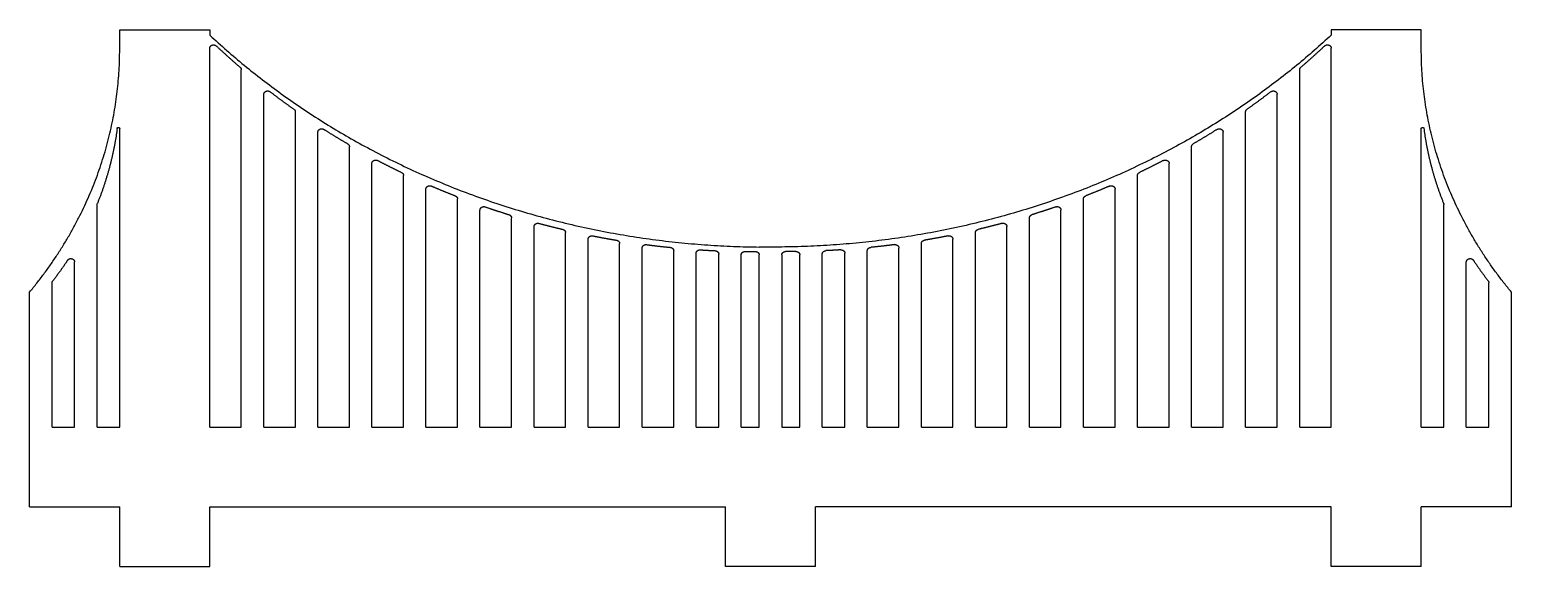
# Model space of a CAD drawing. Extents: x -16.1 to 16.8, y -5.1 to 6.8.
import ezdxf

# ---------------------------------------------------------------- set-up
doc = ezdxf.new("R2010")
doc.units = 0
doc.header["$MEASUREMENT"] = 0
doc.layers.add('VISIBLE', color=7, linetype='CONTINUOUS')

msp = doc.modelspace()

# ---------------------------------------------------------------- linework, layer by layer
at = {"layer": 'VISIBLE'}
for p, q in [((-14.077, 6.788), (-12.079, 6.788)), ((-14.077, 6.348), (-14.077, 6.788)), ((-12.079, 6.788), (-12.079, 6.668)), ((14.794, 6.788), (12.796, 6.788)), ((12.796, 6.788), (12.796, 6.668)), ((14.794, 6.348), (14.794, 6.788)), ((-12.079, -2.023), (-12.079, 6.376)), ((12.796, -2.023), (12.796, 6.376)), ((-11.379, -2.023), (-11.379, 5.9)), ((12.097, -2.023), (12.097, 5.9)), ((-10.88, -2.023), (-10.88, 5.355)), ((11.597, -2.023), (11.597, 5.355)), ((-10.181, -2.023), (-10.181, 4.965)), ((10.898, -2.023), (10.898, 4.965)), ((-14.077, -2.023), (-14.077, 4.598)), ((-9.681, -2.023), (-9.681, 4.517)), ((10.398, -2.023), (10.398, 4.517)), ((14.794, -2.023), (14.794, 4.598)), ((-8.982, -2.023), (-8.982, 4.195)), ((9.699, -2.023), (9.699, 4.195)), ((-8.482, -2.023), (-8.482, 3.825)), ((9.2, -2.023), (9.2, 3.825)), ((-7.783, -2.023), (-7.783, 3.559)), ((8.5, -2.023), (8.5, 3.559)), ((-7.284, -2.023), (-7.284, 3.254)), ((-6.584, -2.023), (-6.584, 3.037)), ((7.302, -2.023), (7.302, 3.037)), ((8.001, -2.023), (8.001, 3.254)), ((-14.576, -2.023), (-14.576, 2.913)), ((-6.085, -2.023), (-6.085, 2.791)), ((6.802, -2.023), (6.802, 2.791)), ((15.293, -2.023), (15.293, 2.913)), ((-5.385, -2.023), (-5.385, 2.617)), ((-4.886, -2.023), (-4.886, 2.423)), ((5.603, -2.023), (5.603, 2.423)), ((6.103, -2.023), (6.103, 2.617)), ((-4.187, -2.023), (-4.187, 2.29)), ((-3.687, -2.023), (-3.687, 2.144)), ((-2.988, -2.023), (-2.988, 2.048)), ((3.705, -2.023), (3.705, 2.048)), ((4.405, -2.023), (4.405, 2.144)), ((4.904, -2.023), (4.904, 2.29)), ((-2.488, -2.023), (-2.488, 1.949)), ((-1.789, -2.023), (-1.789, 1.888)), ((-1.29, -2.023), (-1.29, 1.833)), ((-0.79, -2.023), (-0.79, 1.815)), ((-0.291, -2.023), (-0.291, 1.797)), ((0.608, 1.971), (0.109, 1.971)), ((0.109, -2.023), (0.109, 1.796)), ((0.608, 1.796), (0.608, -2.023)), ((1.008, -2.023), (1.008, 1.797)), ((1.507, -2.023), (1.507, 1.815)), ((2.007, -2.023), (2.007, 1.833)), ((2.506, -2.023), (2.506, 1.888)), ((3.206, -2.023), (3.206, 1.949)), ((-15.076, -2.023), (-15.076, 1.639)), ((15.793, -2.023), (15.793, 1.639)), ((-15.575, -2.023), (-15.575, 1.178)), ((16.292, -2.023), (16.292, 1.178)), ((-16.075, -3.785), (-16.075, 0.973)), ((16.792, -3.785), (16.792, 0.973)), ((-15.575, -2.023), (-15.076, -2.023)), ((-14.576, -2.023), (-14.077, -2.023)), ((-12.079, -2.023), (-11.379, -2.023)), ((-10.88, -2.023), (-10.181, -2.023)), ((-9.681, -2.023), (-8.982, -2.023)), ((-8.482, -2.023), (-7.783, -2.023)), ((-7.284, -2.023), (-6.584, -2.023)), ((-6.085, -2.023), (-5.385, -2.023)), ((-4.886, -2.023), (-4.187, -2.023)), ((-3.687, -2.023), (-2.988, -2.023)), ((-2.488, -2.023), (-1.789, -2.023)), ((-1.29, -2.023), (-0.79, -2.023)), ((-0.291, -2.023), (0.109, -2.023)), ((0.608, -2.023), (1.008, -2.023)), ((1.507, -2.023), (2.007, -2.023)), ((2.506, -2.023), (3.206, -2.023)), ((3.705, -2.023), (4.405, -2.023)), ((4.904, -2.023), (5.603, -2.023)), ((6.103, -2.023), (6.802, -2.023)), ((7.302, -2.023), (8.001, -2.023)), ((8.5, -2.023), (9.2, -2.023)), ((9.699, -2.023), (10.398, -2.023)), ((10.898, -2.023), (11.597, -2.023)), ((12.097, -2.023), (12.796, -2.023)), ((14.794, -2.023), (15.293, -2.023)), ((15.793, -2.023), (16.292, -2.023)), ((-16.075, -3.785), (-14.077, -3.785)), ((-14.077, -5.107), (-14.077, -3.785)), ((-12.079, -5.107), (-12.079, -3.785)), ((-12.079, -3.785), (-0.64, -3.785)), ((-0.64, -5.107), (-0.64, -3.785)), ((1.358, -5.107), (1.358, -3.785)), ((12.796, -3.785), (1.358, -3.785)), ((12.796, -5.107), (12.796, -3.785)), ((14.794, -5.107), (14.794, -3.785)), ((16.792, -3.785), (14.794, -3.785)), ((-14.077, -5.107), (-12.079, -5.107)), ((1.358, -5.107), (-0.64, -5.107)), ((14.794, -5.107), (12.796, -5.107))]:
    msp.add_line(p, q, dxfattribs=at)
for points, weights in [([(-12.079, 6.668), (-8.86, 3.67), (-4.571, 2.017), (0.109, 1.971)], [1, 0.947183372916, 0.947183372916, 1]), ([(12.796, 6.668), (9.578, 3.67), (5.289, 2.017), (0.608, 1.971)], [1, 0.947183372916, 0.947183372916, 1]), ([(-16.075, 0.973), (-14.765, 2.545), (-14.077, 4.398), (-14.077, 6.348)], [1, 0.966819693982, 0.966819693982, 1]), ([(-12.079, 6.376), (-12.079, 6.457), (-11.994, 6.486), (-11.932, 6.427)], [1, 0.578159185473, 0.578159185473, 1]), ([(-11.932, 6.427), (-11.76, 6.266), (-11.585, 6.108), (-11.405, 5.954)], [1, 0.999822600901, 0.999822600901, 1]), ([(12.649, 6.427), (12.477, 6.266), (12.302, 6.108), (12.122, 5.954)], [1, 0.999822600901, 0.999822600901, 1]), ([(12.649, 6.427), (12.711, 6.486), (12.796, 6.457), (12.796, 6.376)], [1, 0.578159185473, 0.578159185473, 1]), ([(16.792, 0.973), (15.483, 2.545), (14.794, 4.398), (14.794, 6.348)], [1, 0.966819693982, 0.966819693982, 1]), ([(-11.405, 5.954), (-11.388, 5.939), (-11.379, 5.92), (-11.379, 5.9)], [1, 0.947605186778, 0.947605186778, 1]), ([(12.097, 5.9), (12.097, 5.92), (12.106, 5.939), (12.122, 5.954)], [1, 0.947605186778, 0.947605186778, 1]), ([(-10.88, 5.355), (-10.88, 5.43), (-10.803, 5.461), (-10.739, 5.412)], [1, 0.609362360815, 0.609362360815, 1]), ([(-10.739, 5.412), (-10.567, 5.279), (-10.391, 5.15), (-10.212, 5.024)], [1, 0.999852483749, 0.999852483749, 1]), ([(11.456, 5.412), (11.284, 5.279), (11.108, 5.15), (10.93, 5.024)], [1, 0.999852483749, 0.999852483749, 1]), ([(11.456, 5.412), (11.52, 5.461), (11.597, 5.43), (11.597, 5.355)], [1, 0.609362360815, 0.609362360815, 1]), ([(-10.212, 5.024), (-10.192, 5.009), (-10.181, 4.989), (-10.181, 4.965)], [1, 0.934230648852, 0.934230648852, 1]), ([(10.898, 4.965), (10.898, 4.989), (10.909, 5.009), (10.93, 5.024)], [1, 0.934230648852, 0.934230648852, 1]), ([(-14.133, 4.601), (-14.127, 4.645), (-14.077, 4.643), (-14.077, 4.598)], [1, 0.371646449762, 0.371646449762, 1]), ([(14.794, 4.598), (14.794, 4.643), (14.845, 4.645), (14.85, 4.601)], [1, 0.371646449762, 0.371646449762, 1]), ([(-14.133, 4.601), (-14.207, 4.033), (-14.354, 3.477), (-14.571, 2.939)], [1, 0.99572129839, 0.99572129839, 1]), ([(-9.681, 4.517), (-9.681, 4.587), (-9.611, 4.619), (-9.546, 4.578)], [1, 0.637379958293, 0.637379958293, 1]), ([(-9.546, 4.578), (-9.373, 4.468), (-9.198, 4.361), (-9.02, 4.258)], [1, 0.999871750629, 0.999871750629, 1]), ([(10.264, 4.578), (10.091, 4.468), (9.915, 4.361), (9.737, 4.258)], [1, 0.999871750629, 0.999871750629, 1]), ([(10.264, 4.578), (10.328, 4.619), (10.398, 4.587), (10.398, 4.517)], [1, 0.637379958293, 0.637379958293, 1]), ([(14.85, 4.601), (14.925, 4.033), (15.071, 3.477), (15.288, 2.939)], [1, 0.99572129839, 0.99572129839, 1]), ([(-9.02, 4.258), (-8.996, 4.243), (-8.982, 4.221), (-8.982, 4.195)], [1, 0.920551570158, 0.920551570158, 1]), ([(9.699, 4.195), (9.699, 4.221), (9.713, 4.243), (9.737, 4.258)], [1, 0.920551570158, 0.920551570158, 1]), ([(-8.482, 3.825), (-8.482, 3.89), (-8.418, 3.922), (-8.354, 3.889)], [1, 0.663025123171, 0.663025123171, 1]), ([(-8.354, 3.889), (-8.18, 3.798), (-8.005, 3.71), (-7.827, 3.625)], [1, 0.999884956306, 0.999884956306, 1]), ([(-7.827, 3.625), (-7.799, 3.611), (-7.783, 3.587), (-7.783, 3.559)], [1, 0.906546148545, 0.906546148545, 1]), ([(8.5, 3.559), (8.5, 3.587), (8.517, 3.611), (8.545, 3.625)], [1, 0.906546148545, 0.906546148545, 1]), ([(9.071, 3.889), (8.898, 3.798), (8.722, 3.71), (8.545, 3.625)], [1, 0.999884956306, 0.999884956306, 1]), ([(9.071, 3.889), (9.135, 3.922), (9.2, 3.89), (9.2, 3.825)], [1, 0.663025123171, 0.663025123171, 1]), ([(-7.284, 3.254), (-7.284, 3.316), (-7.224, 3.349), (-7.161, 3.322)], [1, 0.686814595104, 0.686814595104, 1]), ([(-7.161, 3.322), (-6.987, 3.247), (-6.812, 3.175), (-6.635, 3.106)], [1, 0.999894337687, 0.999894337687, 1]), ([(7.879, 3.322), (7.705, 3.247), (7.529, 3.175), (7.352, 3.106)], [1, 0.999894337687, 0.999894337687, 1]), ([(7.879, 3.322), (7.942, 3.349), (8.001, 3.316), (8.001, 3.254)], [1, 0.686814595104, 0.686814595104, 1]), ([(-6.635, 3.106), (-6.603, 3.093), (-6.584, 3.068), (-6.584, 3.037)], [1, 0.892189849253, 0.892189849253, 1]), ([(7.302, 3.037), (7.302, 3.068), (7.32, 3.093), (7.352, 3.106)], [1, 0.892189849253, 0.892189849253, 1]), ([(-14.576, 2.913), (-14.576, 2.922), (-14.574, 2.93), (-14.571, 2.939)], [1, 0.990292765353, 0.990292765353, 1]), ([(-6.085, 2.791), (-6.085, 2.849), (-6.03, 2.882), (-5.969, 2.861)], [1, 0.709100985693, 0.709100985693, 1]), ([(-5.969, 2.861), (-5.794, 2.8), (-5.619, 2.743), (-5.442, 2.688)], [1, 0.999901113852, 0.999901113852, 1]), ([(-5.442, 2.688), (-5.407, 2.677), (-5.385, 2.65), (-5.385, 2.617)], [1, 0.877454899943, 0.877454899943, 1]), ([(6.103, 2.617), (6.103, 2.65), (6.124, 2.677), (6.16, 2.688)], [1, 0.877454899943, 0.877454899943, 1]), ([(6.686, 2.861), (6.512, 2.8), (6.336, 2.743), (6.16, 2.688)], [1, 0.999901113852, 0.999901113852, 1]), ([(6.686, 2.861), (6.748, 2.882), (6.802, 2.849), (6.802, 2.791)], [1, 0.709100985693, 0.709100985693, 1]), ([(15.288, 2.939), (15.292, 2.93), (15.293, 2.922), (15.293, 2.913)], [1, 0.990292765353, 0.990292765353, 1]), ([(-4.886, 2.423), (-4.886, 2.478), (-4.836, 2.511), (-4.776, 2.495)], [1, 0.730137636104, 0.730137636104, 1]), ([(-4.776, 2.495), (-4.602, 2.448), (-4.426, 2.404), (-4.25, 2.362)], [1, 0.999905996984, 0.999905996984, 1]), ([(-4.25, 2.362), (-4.211, 2.353), (-4.187, 2.325), (-4.187, 2.29)], [1, 0.862309658997, 0.862309658997, 1]), ([(4.904, 2.29), (4.904, 2.325), (4.928, 2.353), (4.967, 2.362)], [1, 0.862309658997, 0.862309658997, 1]), ([(5.493, 2.495), (5.319, 2.448), (5.143, 2.404), (4.967, 2.362)], [1, 0.999905996984, 0.999905996984, 1]), ([(5.493, 2.495), (5.553, 2.511), (5.603, 2.478), (5.603, 2.423)], [1, 0.730137636104, 0.730137636104, 1]), ([(-3.687, 2.144), (-3.687, 2.196), (-3.641, 2.229), (-3.584, 2.218)], [1, 0.750113828119, 0.750113828119, 1]), ([(-3.584, 2.218), (-3.409, 2.183), (-3.233, 2.151), (-3.057, 2.122)], [1, 0.999909420926, 0.999909420926, 1]), ([(-3.057, 2.122), (-3.015, 2.115), (-2.988, 2.086), (-2.988, 2.048)], [1, 0.846717815934, 0.846717815934, 1]), ([(-2.488, 1.949), (-2.488, 1.998), (-2.446, 2.03), (-2.391, 2.023)], [1, 0.769175399879, 0.769175399879, 1]), ([(-2.391, 2.023), (-2.216, 2), (-2.04, 1.98), (-1.865, 1.963)], [1, 0.999911653065, 0.999911653065, 1]), ([(3.108, 2.023), (2.933, 2), (2.758, 1.98), (2.582, 1.963)], [1, 0.999911653065, 0.999911653065, 1]), ([(3.108, 2.023), (3.164, 2.03), (3.206, 1.998), (3.206, 1.949)], [1, 0.769175399879, 0.769175399879, 1]), ([(3.705, 2.048), (3.705, 2.086), (3.732, 2.115), (3.774, 2.122)], [1, 0.846717815934, 0.846717815934, 1]), ([(4.301, 2.218), (4.126, 2.183), (3.951, 2.151), (3.774, 2.122)], [1, 0.999909420926, 0.999909420926, 1]), ([(4.301, 2.218), (4.358, 2.229), (4.405, 2.196), (4.405, 2.144)], [1, 0.750113828119, 0.750113828119, 1]), ([(-15.234, 1.677), (-15.337, 1.521), (-15.445, 1.369), (-15.56, 1.22)], [1, 0.999573232554, 0.999573232554, 1]), ([(-15.234, 1.677), (-15.18, 1.759), (-15.076, 1.734), (-15.076, 1.639)], [1, 0.5067469578, 0.5067469578, 1]), ([(-1.865, 1.963), (-1.819, 1.958), (-1.789, 1.928), (-1.789, 1.888)], [1, 0.830637365932, 0.830637365932, 1]), ([(-1.29, 1.833), (-1.29, 1.88), (-1.251, 1.911), (-1.199, 1.908)], [1, 0.787437542857, 0.787437542857, 1]), ([(-1.199, 1.908), (-1.089, 1.901), (-0.98, 1.895), (-0.871, 1.89)], [1, 0.999966210038, 0.999966210038, 1]), ([(-0.871, 1.89), (-0.823, 1.888), (-0.79, 1.857), (-0.79, 1.815)], [1, 0.816828623615, 0.816828623615, 1]), ([(-0.291, 1.797), (-0.291, 1.841), (-0.255, 1.872), (-0.205, 1.872)], [1, 0.802112853174, 0.802112853174, 1]), ([(-0.205, 1.872), (-0.129, 1.871), (-0.052, 1.871), (0.024, 1.871)], [1, 0.999983659429, 0.999983659429, 1]), ([(0.024, 1.871), (0.074, 1.871), (0.109, 1.84), (0.109, 1.796)], [1, 0.804054536512, 0.804054536512, 1]), ([(0.608, 1.796), (0.608, 1.84), (0.644, 1.871), (0.694, 1.871)], [1, 0.804054536512, 0.804054536512, 1]), ([(0.922, 1.872), (0.846, 1.871), (0.77, 1.871), (0.694, 1.871)], [1, 0.999983659429, 0.999983659429, 1]), ([(0.922, 1.872), (0.972, 1.872), (1.008, 1.841), (1.008, 1.797)], [1, 0.802112853174, 0.802112853174, 1]), ([(1.507, 1.815), (1.507, 1.857), (1.54, 1.888), (1.588, 1.89)], [1, 0.816828623615, 0.816828623615, 1]), ([(1.916, 1.908), (1.807, 1.901), (1.697, 1.895), (1.588, 1.89)], [1, 0.999966210038, 0.999966210038, 1]), ([(1.916, 1.908), (1.968, 1.911), (2.007, 1.88), (2.007, 1.833)], [1, 0.787437542857, 0.787437542857, 1]), ([(2.506, 1.888), (2.506, 1.928), (2.537, 1.958), (2.582, 1.963)], [1, 0.830637365932, 0.830637365932, 1]), ([(15.793, 1.639), (15.793, 1.734), (15.897, 1.759), (15.951, 1.677)], [1, 0.5067469578, 0.5067469578, 1]), ([(15.951, 1.677), (16.054, 1.521), (16.163, 1.369), (16.278, 1.22)], [1, 0.999573232554, 0.999573232554, 1]), ([(-15.575, 1.178), (-15.575, 1.193), (-15.57, 1.208), (-15.56, 1.22)], [1, 0.970434735834, 0.970434735834, 1]), ([(16.278, 1.22), (16.287, 1.208), (16.292, 1.193), (16.292, 1.178)], [1, 0.970434735834, 0.970434735834, 1])]:
    msp.add_rational_spline(points, weights, degree=3, dxfattribs=at)

doc.saveas('drawing.dxf')
